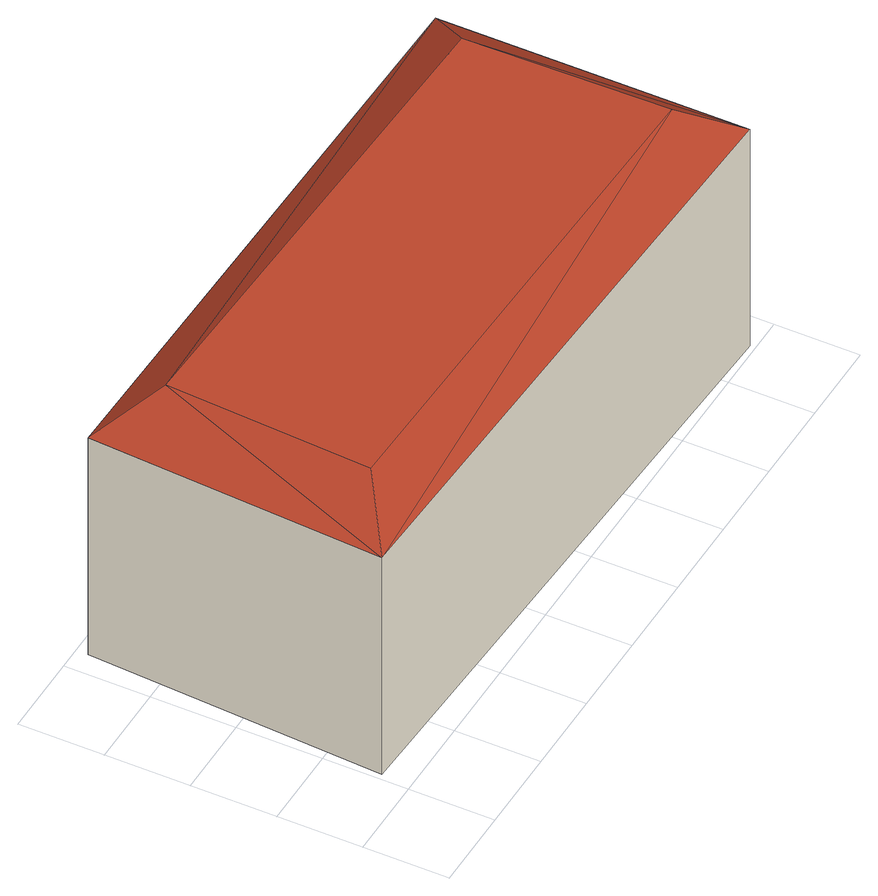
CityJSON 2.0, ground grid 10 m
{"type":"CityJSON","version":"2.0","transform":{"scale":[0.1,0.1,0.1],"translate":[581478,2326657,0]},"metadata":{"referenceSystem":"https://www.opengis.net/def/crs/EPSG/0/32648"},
"CityObjects":{
"building1":{"type":"Building","attributes":{"roof_heigh":0,"roof_type":"mansard","height":30},"geometry":[{"type":"MultiSurface","lod":"2","boundaries":[[[0,1,2,3]],[[4,5,1,0]],[[6,7,5,4]],[[3,2,7,6]],[[0,4,6,3]],[[7,5,1,2]],[[7,8,9]],[[7,10,8]],[[7,5,10]],[[7,9,2]],[[8,10,11,9]],[[2,9,1]],[[9,11,1]],[[11,10,5]],[[11,5,1]]],"semantics":{"surfaces":[{"type":"FloorSurface"},{"type":"RoofSurface","_is_void":"no"}],"values":[0,0,0,0,0,0,1,1,1,1,1,1,1,1,1]}}]}
},
"vertices":[
[759,371,0],[759,371,300],[28,387,300],[28,387,0],[760,7,0],[760,7,300],[7,35,0],[7,35,300],[74,83,350],[88,328,350],[701,66,350],[696,307,350]
]}
